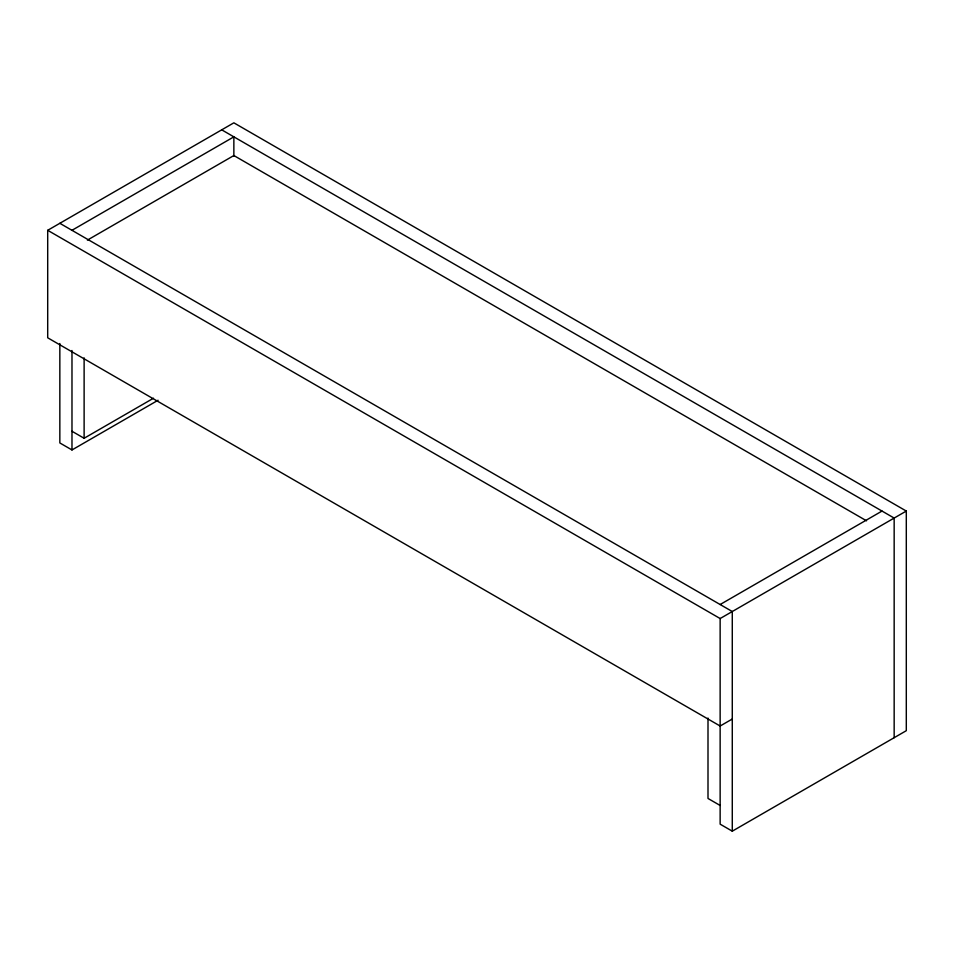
<?xml version="1.0" encoding="UTF-8"?>
<svg xmlns="http://www.w3.org/2000/svg" width="954" height="954" viewBox="0 0 954 954"><rect width="100%" height="100%" fill="white"/><g stroke="black" fill="none" stroke-linecap="round" stroke-linejoin="round"><path stroke-width="1.43" d="M47.7 230.308L233.861 122.827L906.3 511.058L906.3 730.692L732.278 831.172L720.139 824.161L720.139 618.538L47.7 230.308L47.7 337.799L720.139 726.018L732.278 719.018M71.979 230.308L233.861 136.851L233.861 156.146M87.398 240.11L233.861 155.538L866.554 520.824M71.979 431.256L84.119 438.268L153.499 398.212M59.84 343.512L59.84 442.942L71.979 449.954L158.066 400.251M720.139 604.526L882.021 511.058M720.139 618.538L906.3 511.058M221.722 129.839L894.16 518.07L894.16 737.704M59.84 223.308L732.278 611.526L732.278 831.172M720.139 805.462L707.999 798.462L707.999 718.064M84.119 357.869L84.119 438.268M71.979 350.523L71.979 449.954"/></g></svg>
